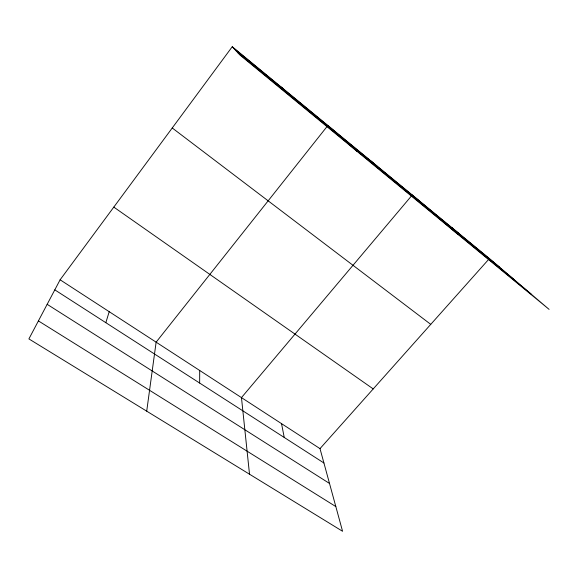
<?xml version="1.0" encoding="UTF-8"?>
<svg xmlns="http://www.w3.org/2000/svg" width="578" height="578" viewBox="0 0 578 578"><rect width="100%" height="100%" fill="white"/><g stroke="black" fill="none" stroke-linecap="round" stroke-linejoin="round"><path stroke-width="0.87" d="M199.648 383.041L199.699 370.476M146.711 411.168L156.125 342.169L327.878 125.484L357.161 151.472M105.832 322.683L109.213 311.694M60.112 279.795L28.9 338.91L342.573 531.283L320.002 448.629L60.112 279.795L232.255 46.717L489.414 258.547L549.1 309.382L239.913 55.011L232.255 46.717M320.002 448.629L489.414 258.547M38.408 320.906L335.825 506.574M47.165 304.324L329.511 483.454M54.802 289.853L323.926 463M113.801 207.105L373.222 388.922M172.237 127.976L430.755 324.366M235.398 50.12L514.355 279.788M237.551 52.453L531.074 294.029M233.534 48.104L499.667 267.282M451.678 227.465L460.796 235.268M458.361 234.733L412.259 194.988L241.467 397.606L249.515 474.213M371.033 161.031L377.513 166.674M281.248 87.076L284.463 90.038M281.529 423.638L284.246 437.467"/></g></svg>
